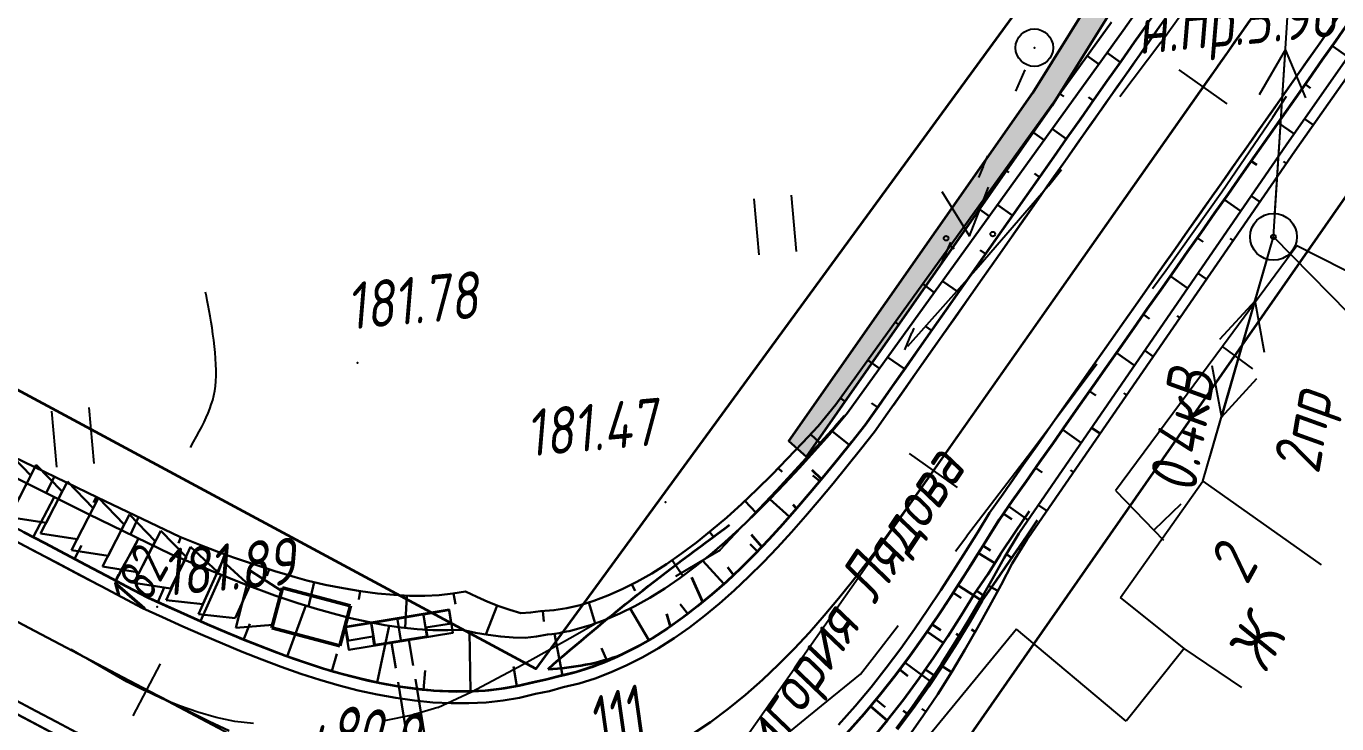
# Model space of a CAD drawing. Header units: millimetres. Extents: x 1808 to 2910, y -1045 to 155.
# Drawn here: x 2783.4 to 2839.3, y -912 to -882.2 of the extents above; entities that cross this region are included whole.
import ezdxf

# ---------------------------------------------------------------- set-up
doc = ezdxf.new("R2010")
doc.units = ezdxf.units.MM
for name, pattern in [('ACAD_ISO02W100', [15, 12, -3]), ('CONTI', [0]), ('STROT', [1.7, 0.5, -1.2])]:
    doc.linetypes.add(name, pattern=pattern)
for name, color, linetype, lineweight in [('10', 1, 'Continuous', 35), ('КОПИЯ_ОСЬ_13_ОТКОСЫ', 7, 'Continuous', 30), ('КОПИЯ_ОСЬ_ГРАНИЦЫ_ПОЛОС', 7, 'Continuous', 30), ('КОПИЯ_ОСЬ_ОТКОСЫ', 7, 'Continuous', 30), ('ОСЬ_ВЕРХ_ПОКРЫТИЯ_ГРАНИЦЫ_ПОЛОС', 7, 'Continuous', 30), ('ОСЬ_ВЕРХ_ПОКРЫТИЯ_ОСЬ', 1, 'Continuous', 30), ('Ось_примыкания', 1, 'Continuous', 35), ('Тротуар', 40, 'Continuous', 35), ('Трубы мет.', 7, 'ACAD_ISO02W100', 30)]:
    doc.layers.add(name, color=color, linetype=linetype, lineweight=lineweight)
for name, color, linetype in [('GOR_BDEFAULT', 212, 'CONTI'), ('NAD_MDEFAULT', 7, 'CONTI'), ('PI_OTDEFAULT', 172, 'CONTI'), ('PI_TTDEFAULT', 5, 'CONTI'), ('SIT_LDEFAULT', 7, 'CONTI'), ('USLZNDEFAULT', 7, 'CONTI'), ('ZAPSKDEFAULT', 7, 'CONTI'), ('канава', 7, 'Continuous'), ('канавы', 14, 'Continuous'), ('КОПИЯ_ОСЬ_ТАНГЕНСЫ', 1, 'Continuous'), ('ОСЬ_ВЕРХ_ПОКРЫТИЯ_ОТКОСЫ', 7, 'Continuous'), ('ОСЬ_ВЕРХ_ПОКРЫТИЯ_ПИКЕТЫ', 1, 'Continuous')]:
    doc.layers.add(name, color=color, linetype=linetype)
doc.styles.add('eskd', font='isocpeur.ttf', dxfattribs={"width": 1.2, "height": 2})
doc.styles.add('SHRFT', font='isocpeui.ttf')
doc.styles.get("Standard").update_dxf_attribs({"font": 'isocpeui.ttf'})

# ---------------------------------------------------------------- blocks, each defined once
blk = doc.blocks.new('BL_2011')
at = {"color": 0}
for p, q in [((0, 0), (0, 2.4)), ((1.6, 0), (1.6, 2.4))]:
    blk.add_line(p, q, dxfattribs=at)
blk = doc.blocks.new('BL_2014')
at = {"color": 0}
for p, q in [((-1, 2), (0, 0)), ((0, 0), (1, 2))]:
    blk.add_line(p, q, dxfattribs=at)
for centre in [(-1, 0), (1, 0)]:
    blk.add_circle(centre, 0.1, dxfattribs=at)
blk = doc.blocks.new('BL_26')
at = {"color": 0}
for radius in [1, 0.1]:
    blk.add_circle((0, 0), radius, dxfattribs=at)
blk = doc.blocks.new('A$C76A07AE2')
at = {"layer": 'Трубы мет.', "linetype": 'Continuous', "lineweight": 0}
for p, q in [((-4, 45), (-1.3, 45)), ((-18.9, 44.2), (-8, 44.2)), ((-18.9, 44.2), (-18.9, 23)), ((-18.9, 23), (0, 23)), ((-18.9, 22.1), (-0.9, 22.1)), ((-18.9, 22.1), (-18.9, 21.8)), ((-18.9, 21.8), (-18.9, 0.5)), ((-0.9, 22.1), (-0.9, 0.5)), ((-18.9, -0.5), (-18.9, -20.5)), ((-0.9, -0.5), (-0.9, -20.5)), ((-18.9, -20.5), (-18.9, -22)), ((-18.9, -22), (-0.9, -22)), ((-0.9, -20.5), (-0.9, -22)), ((-18.9, -23), (0, -23)), ((-18.9, -23), (-18.9, -44.1)), ((-18.9, -44.1), (-8, -44.1))]:
    blk.add_line(p, q, dxfattribs=at)
at = {"layer": 'Трубы мет.', "linetype": 'Continuous'}
blk.add_lwpolyline([(-20, -45), (0, -45), (0, 45), (-20, 45)], close=True, dxfattribs=at)
for points in [[(-8, 45), (-8, 23), (0, 23)], [(-8, -45), (-8, -23), (0, -23)]]:
    blk.add_lwpolyline(points, dxfattribs=at)
at = {"layer": 'Трубы мет.', "linetype": 'Continuous', "lineweight": 0}
for points in [[(-18.9, 0.5), (-0.9, 0.5)], [(-18.9, -0.5), (-0.9, -0.5)]]:
    blk.add_lwpolyline(points, dxfattribs=at)
blk = doc.blocks.new('6')
at = {"layer": 'канава', "color": 5, "linetype": 'Continuous', "lineweight": 30}
for p, q in [((-1.5, -1.25), (-1.5, 1.25)), ((0, 0.75), (-1.5, 1.25)), ((0, 0.75), (0, -0.75)), ((0, -0.75), (-1.5, -1.25))]:
    blk.add_line(p, q, dxfattribs=at)

msp = doc.modelspace()

# ---------------------------------------------------------------- hatches: boundary and pattern name
at = {"layer": 'Тротуар', "lineweight": 30, "ltscale": 7}
msp.add_hatch(color=256, dxfattribs=at).paths.add_polyline_path([(2863.172, -831.477), (2862.092, -831.292), (2858.93, -835.997), (2836.75, -868.316), (2826.304, -885.051), (2815.897, -899.906), (2816.652, -900.571), (2827.143, -885.595), (2837.587, -868.864), (2855.191, -843.213), (2855.757, -842.388), (2859.757, -836.559)])

# ---------------------------------------------------------------- linework, layer by layer
at = {"layer": '10'}
for points in [[(2299.114, -815.871), (2381.606, -830.694), (2442.031, -843.61), (2469.156, -847.431), (2465.222, -856.384), (2470.699, -857.691), (2519.43, -865.268), (2565.26, -865.7), (2570.108, -856.093), (2626.948, -857.048), (2650.096, -861.16), (2654.285, -862.347), (2713.343, -882.861), (2750.843, -898.867), (2750.843, -898.867), (2750.843, -898.867), (2750.843, -898.867), (2793.321, -919.798), (2792.927, -922.622), (2811.069, -930.469), (2878.299, -834.078)], [(2861.203, -831.139), (2859.06, -834.534), (2857.258, -833.21), (2832.665, -868.249), (2834.548, -869.334), (2805.11, -909.617), (2758.222, -884.398), (2757.253, -883.897), (2721.952, -867.549), (2710.983, -862.477), (2681.526, -849.619), (2678.542, -849.268), (2635.823, -844.145), (2627.82, -843.419), (2584.597, -841.284)]]:
    msp.add_lwpolyline(points, dxfattribs=at)
at = {"layer": 'GOR_BDEFAULT', "color": 212, "elevation": 182, "flags": 128}
for points in [[(2790.377, -900.179), (2790.51, -899.938), (2790.629, -899.715), (2790.747, -899.502), (2790.853, -899.297), (2790.958, -899.102), (2791.043, -898.904), (2791.126, -898.715), (2791.198, -898.535), (2791.261, -898.343), (2791.323, -898.16), (2791.366, -897.965), (2791.41, -897.77), (2791.436, -897.561), (2791.452, -897.351), (2791.469, -897.13), (2791.471, -896.887), (2791.462, -896.642), (2791.445, -896.386), (2791.429, -896.129), (2791.402, -895.871), (2791.367, -895.601), (2791.331, -895.341), (2791.294, -895.081), (2791.256, -894.831), (2791.208, -894.579), (2791.166, -894.349), (2791.135, -894.12), (2791.09, -893.909), (2791.051, -893.72), (2791.019, -893.552)], [(2787.202, -905.782), (2787.218, -905.745), (2787.245, -905.709), (2787.275, -905.653), (2787.304, -905.597), (2787.346, -905.533), (2787.389, -905.459), (2787.434, -905.376), (2787.49, -905.284), (2787.55, -905.173), (2787.621, -905.053), (2787.696, -904.914), (2787.782, -904.766), (2787.882, -904.6), (2787.985, -904.415), (2788.101, -904.212)]]:
    msp.add_lwpolyline(points, dxfattribs=at)
at = {"layer": 'PI_TTDEFAULT', "color": 5}
for p in [(2826.376, -883.133, 181.232), (2797.501, -896.574, 181.777), (2810.634, -902.516, 181.468), (2788.955, -906.977, 181.892)]:
    msp.add_point(p, dxfattribs=at)
at = {"layer": 'SIT_LDEFAULT', "color": 7}
for p, q in [((2836.577, -891.198), (2837.997, -869.13)), ((2834.247, -879.494), (2831.783, -882.906)), ((2831.773, -882.904), (2830.025, -885.221)), ((2837.088, -883.209), (2835.964, -885.147)), ((2836.636, -890.204), (2837.088, -883.209)), ((2837.96, -885.277), (2837.088, -883.209)), ((2825.581, -884.985), (2825.982, -884.07)), ((2836.552, -886.09), (2837.13, -885.205)), ((2834.381, -889.278), (2836.552, -886.09)), ((2824.196, -888.197), (2824.386, -887.742)), ((2824.005, -888.661), (2824.206, -888.199)), ((2827.54, -888.345), (2826.974, -889.04)), ((2826.964, -889.038), (2823.985, -892.493)), ((2831.988, -892.631), (2834.381, -889.278)), ((2833.569, -901.609), (2836.577, -891.198)), ((2845.438, -900.221), (2836.577, -891.198)), ((2822.419, -892.336), (2822.811, -891.419)), ((2837.576, -891.583), (2834.404, -895.867)), ((2841.74, -893.689), (2837.576, -891.583)), ((2836.301, -892.155), (2834.353, -898.882)), ((2823.985, -892.493), (2820.958, -895.879)), ((2831.418, -893.406), (2831.988, -892.631)), ((2833.845, -900.652), (2835.794, -893.925)), ((2835.794, -893.925), (2834.273, -895.571)), ((2836.197, -896.125), (2835.794, -893.925)), ((2821.16, -895.295), (2821.245, -895.096)), ((2820.844, -896.012), (2821.15, -895.293)), ((2834.404, -895.867), (2829.835, -902.022)), ((2835.692, -896.819), (2834.404, -895.867)), ((2826.262, -900.322), (2829.039, -896.619)), ((2833.95, -896.682), (2834.353, -898.882)), ((2834.353, -898.882), (2835.874, -897.236)), ((2818.268, -898.836), (2817.866, -899.285)), ((2817.866, -899.285), (2815.358, -902.009)), ((2823.484, -903.964), (2826.262, -900.322)), ((2830.047, -906.574), (2833.569, -901.609)), ((2833.569, -901.609), (2838.616, -905.186)), ((2815.358, -902.009), (2813.619, -903.861)), ((2829.845, -902.024), (2831.474, -903.704)), ((2832.629, -902.594), (2831.474, -903.704)), ((2813.609, -903.859), (2812.963, -904.55)), ((2823.011, -904.593), (2823.494, -903.966)), ((2831.474, -903.704), (2831.888, -904.131)), ((2812.973, -904.552), (2812.43, -904.874)), ((2812.43, -904.874), (2811.073, -905.686)), ((2832.767, -908.756), (2830.047, -906.574)), ((2807.62, -907.71), (2806.685, -908.25)), ((2825.614, -907.922), (2819.045, -915.915)), ((2819.562, -909.073), (2820.568, -907.765)), ((2830.298, -911.843), (2825.614, -907.922)), ((2806.685, -908.25), (2804.372, -909.546)), ((2785.994, -909.207), (2785.284, -908.791)), ((2818.963, -909.843), (2819.562, -909.073)), ((2832.767, -908.756), (2830.298, -911.843)), ((2835.221, -910.416), (2832.767, -908.756)), ((2787.666, -910.164), (2785.994, -909.207)), ((2804.372, -909.546), (2802.363, -910.611)), ((2788.392, -910.543), (2787.664, -910.174)), ((2817.299, -911.201), (2818.504, -910.211)), ((2818.504, -910.211), (2818.963, -909.843)), ((2789.135, -910.884), (2788.394, -910.533)), ((2802.363, -910.611), (2800.929, -911.278)), ((2789.903, -911.198), (2789.135, -910.884)), ((2790.689, -911.465), (2789.903, -911.198)), ((2800.931, -911.268), (2799.829, -911.596)), ((2815.59, -912.581), (2817.299, -911.201)), ((2791.472, -911.691), (2790.689, -911.465)), ((2792.265, -911.858), (2791.472, -911.691)), ((2793.06, -911.954), (2792.265, -911.858)), ((2798.631, -911.837), (2798.58, -911.838)), ((2799.829, -911.596), (2798.633, -911.827))]:
    msp.add_line(p, q, dxfattribs=at)
msp.add_circle((2826.376, -883.133), 0.8, dxfattribs=at)
at = {"layer": 'канавы', "color": 5, "lineweight": 50}
for p, q in [((2797.201, -906.933), (2794.3, -906.17)), ((2796.753, -908.635), (2797.201, -906.933)), ((2793.852, -907.872), (2796.753, -908.635))]:
    msp.add_line(p, q, dxfattribs=at)
msp.add_lwpolyline([(2793.852, -907.872), (2794.3, -906.17)], dxfattribs=at)
at = {"layer": 'КОПИЯ_ОСЬ_13_ОТКОСЫ'}
for points in [[(2818.698, -912.011), (2819.425, -911.168), (2820.117, -910.315), (2820.776, -909.455), (2821.407, -908.59), (2822.012, -907.724), (2822.594, -906.858), (2823.157, -905.996), (2823.703, -905.137), (2824.237, -904.285), (2824.874, -903.256), (2838.085, -884.476), (2845.712, -873.559)], [(2773.472, -896.777), (2784.236, -902.131), (2786.03, -903.019), (2789.536, -904.731), (2790.456, -905.111), (2792.685, -906.005), (2793.979, -906.484), (2794.404, -906.632), (2794.908, -906.802), (2795.688, -907.045), (2796.455, -907.264), (2797.207, -907.455), (2797.944, -907.618), (2798.665, -907.752), (2799.368, -907.855), (2800.052, -907.927), (2800.715, -907.967), (2801.356, -907.974), (2801.971, -907.95), (2802.528, -908.075), (2803.075, -908.171), (2803.613, -908.239), (2804.141, -908.279), (2804.657, -908.291), (2805.13, -908.236), (2805.603, -908.153), (2805.796, -908.134), (2805.898, -908.122), (2806, -908.107), (2806.101, -908.089), (2806.202, -908.069), (2806.423, -908.03), (2806.535, -908.006), (2806.646, -907.98), (2806.793, -907.941), (2807.439, -907.754), (2808.061, -907.53), (2808.691, -907.261), (2809.328, -906.947), (2809.969, -906.59), (2810.612, -906.19), (2811.255, -905.751), (2811.898, -905.273), (2812.539, -904.76), (2813.178, -904.212), (2813.816, -903.632), (2814.452, -903.023), (2815.088, -902.387), (2815.723, -901.727), (2816.359, -901.044), (2816.998, -900.341), (2817.641, -899.621), (2818.4, -898.701), (2830.166, -882.404), (2835.926, -874.245)], [(2773.472, -896.777), (2784.236, -902.131), (2786.03, -903.018), (2789.536, -904.731), (2790.455, -905.111), (2792.685, -906.004), (2793.979, -906.484), (2794.404, -906.632), (2794.908, -906.802), (2795.688, -907.045), (2796.455, -907.263), (2797.207, -907.455), (2797.945, -907.618), (2798.665, -907.752), (2799.368, -907.855), (2800.052, -907.927), (2800.715, -907.967), (2801.356, -907.975), (2801.971, -907.951), (2802.528, -908.075), (2803.075, -908.171), (2803.613, -908.239), (2804.141, -908.28), (2804.657, -908.291), (2805.13, -908.236), (2805.603, -908.153), (2805.796, -908.134), (2805.898, -908.122), (2806, -908.107), (2806.101, -908.089), (2806.202, -908.069), (2806.423, -908.029), (2806.535, -908.006), (2806.646, -907.98), (2806.793, -907.941), (2807.439, -907.754), (2808.061, -907.53), (2808.692, -907.261), (2809.328, -906.947), (2809.969, -906.59), (2810.612, -906.19), (2811.255, -905.751), (2811.898, -905.273), (2812.539, -904.76), (2813.179, -904.212), (2813.816, -903.633), (2814.452, -903.024), (2815.088, -902.388), (2815.723, -901.727), (2816.359, -901.044), (2816.998, -900.341), (2817.641, -899.621), (2818.4, -898.701), (2830.167, -882.403), (2835.926, -874.245)], [(2820.485, -912.155), (2821.166, -911.238), (2821.81, -910.319), (2822.419, -909.4), (2822.999, -908.485), (2823.552, -907.574), (2824.082, -906.669), (2824.593, -905.773), (2825.089, -904.887), (2825.714, -903.846), (2825.774, -903.767), (2837.115, -887.291), (2842.856, -879.085)], [(2820.485, -912.155), (2821.166, -911.238), (2821.81, -910.319), (2822.419, -909.4), (2822.999, -908.485), (2823.552, -907.574), (2824.082, -906.669), (2824.593, -905.773), (2825.089, -904.887), (2825.714, -903.847), (2825.774, -903.766), (2837.115, -887.291), (2842.856, -879.085)], [(2820.948, -912.585), (2821.621, -911.638), (2822.253, -910.69), (2822.85, -909.745), (2823.414, -908.805), (2823.951, -907.871), (2824.463, -906.947), (2824.954, -906.032), (2825.429, -905.127), (2826.065, -904.093), (2826.125, -904.013), (2837.484, -887.55), (2843.246, -879.358)], [(2777.587, -900.791), (2788.555, -906.586), (2789.462, -906.997), (2791.25, -907.79), (2792.57, -908.348), (2793.961, -908.896), (2794.771, -909.191), (2795.575, -909.463), (2796.374, -909.71), (2797.166, -909.93), (2797.952, -910.122), (2798.73, -910.282), (2799.5, -910.411), (2800.259, -910.506), (2801.007, -910.567), (2801.742, -910.592), (2802.431, -910.581), (2803.103, -910.536), (2803.758, -910.457), (2804.392, -910.344), (2805.003, -910.197), (2805.574, -910.077), (2806.137, -909.924), (2806.331, -909.885), (2806.5, -909.847), (2806.667, -909.804), (2806.832, -909.755), (2807.011, -909.705), (2807.192, -909.651), (2807.371, -909.591), (2807.548, -909.526), (2807.647, -909.493), (2807.842, -909.422), (2808.035, -909.345), (2808.226, -909.262), (2808.438, -909.175), (2808.647, -909.08), (2808.852, -908.979), (2809.578, -908.599), (2810.249, -908.203), (2810.914, -907.766), (2811.573, -907.291), (2812.224, -906.78), (2812.868, -906.234), (2813.503, -905.658), (2814.132, -905.051), (2814.753, -904.416), (2815.369, -903.757), (2815.979, -903.075), (2816.586, -902.372), (2817.192, -901.65), (2817.797, -900.913), (2818.404, -900.16), (2819.149, -899.228), (2832.355, -880.454)], [(2780.991, -899.702), (2786.401, -902.316), (2789.927, -903.992), (2790.851, -904.361), (2791.582, -904.636), (2792.215, -904.863), (2793.978, -905.454), (2794.408, -905.586), (2794.834, -905.709), (2795.339, -905.849), (2796.123, -906.029), (2796.887, -906.182), (2797.632, -906.307), (2798.354, -906.403), (2799.052, -906.467), (2799.725, -906.5), (2800.369, -906.502), (2800.984, -906.472), (2801.566, -906.411), (2802.112, -906.32), (2802.587, -906.553), (2803.059, -906.762), (2803.529, -906.947), (2803.998, -907.107), (2804.466, -907.242), (2804.885, -907.215), (2805.304, -907.163), (2805.877, -907.118), (2806.424, -907.031), (2806.994, -906.898), (2807.581, -906.72), (2808.184, -906.495), (2808.798, -906.224), (2809.422, -905.908), (2810.052, -905.549), (2810.687, -905.148), (2811.325, -904.706), (2811.965, -904.226), (2812.607, -903.709), (2813.25, -903.159), (2813.893, -902.576), (2814.538, -901.964), (2815.185, -901.326), (2815.835, -900.662), (2816.489, -899.977), (2817.149, -899.273), (2817.904, -898.352), (2829.664, -882.05)], [(2830.041, -883.744), (2829.482, -883.351)], [(2839.08, -883.057), (2839.752, -883.528)], [(2828.634, -883.476), (2829.133, -883.835)], [(2837.931, -884.694), (2838.156, -884.852)], [(2827.464, -885.098), (2827.63, -885.218)], [(2828.89, -885.38), (2828.691, -885.239)], [(2838.277, -886.426), (2837.905, -886.164)], [(2826.294, -886.72), (2826.791, -887.078)], [(2827.739, -887.016), (2827.141, -886.595)], [(2836.78, -886.33), (2837.456, -886.805)], [(2825.124, -888.342), (2825.289, -888.461)], [(2835.63, -887.965), (2835.865, -888.131)], [(2837.129, -888.064), (2837.006, -887.979)], [(2826.589, -888.651), (2826.376, -888.502)], [(2835.994, -889.71), (2835.625, -889.455)], [(2823.954, -889.964), (2824.45, -890.322)], [(2825.438, -890.287), (2824.799, -889.837)], [(2834.479, -889.601), (2835.183, -890.097)], [(2833.328, -891.237), (2833.574, -891.41)], [(2822.784, -891.586), (2822.949, -891.705)], [(2824.287, -891.923), (2824.061, -891.764)], [(2834.858, -891.356), (2834.736, -891.272)], [(2832.178, -892.873), (2832.915, -893.392)], [(2833.722, -893.002), (2833.357, -892.75)], [(2821.614, -893.208), (2822.108, -893.565)], [(2823.137, -893.559), (2822.457, -893.081)], [(2831.027, -894.509), (2831.284, -894.69)], [(2832.586, -894.649), (2832.466, -894.565)], [(2820.444, -894.83), (2820.608, -894.949)], [(2821.986, -895.195), (2821.746, -895.026)], [(2829.876, -896.144), (2830.647, -896.687)], [(2831.45, -896.295), (2831.089, -896.045)], [(2819.274, -896.453), (2819.767, -896.808)], [(2820.835, -896.83), (2820.116, -896.324)], [(2828.726, -897.78), (2828.994, -897.969)], [(2830.315, -897.941), (2830.195, -897.859)], [(2818.104, -898.075), (2818.269, -898.194)], [(2819.685, -898.466), (2819.431, -898.288)], [(2816.83, -899.614), (2817.275, -900.031)], [(2818.482, -900.063), (2817.755, -899.483)], [(2827.575, -899.416), (2828.379, -899.982)], [(2829.179, -899.587), (2828.821, -899.34)], [(2815.447, -901.059), (2815.615, -901.224)], [(2826.424, -901.052), (2826.703, -901.248)], [(2828.043, -901.233), (2827.925, -901.152)], [(2784.555, -901.424), (2784.217, -902.122)], [(2817.22, -901.615), (2816.931, -901.378)], [(2783.657, -903.998), (2784.559, -902.291)], [(2786.355, -902.293), (2786.243, -902.526)], [(2815.923, -903.138), (2815.087, -902.389)], [(2814.018, -902.458), (2814.505, -902.971)], [(2825.273, -902.688), (2826.111, -903.277)], [(2826.907, -902.88), (2826.553, -902.635)], [(2788.162, -903.152), (2787.812, -903.889)], [(2787.194, -905.866), (2788.151, -904.054)], [(2789.969, -904.008), (2789.868, -904.261)], [(2812.519, -903.781), (2812.689, -903.992)], [(2785.426, -904.932), (2785.726, -904.363)], [(2814.567, -904.607), (2814.248, -904.295)], [(2824.186, -904.366), (2824.509, -904.568)], [(2825.791, -904.538), (2825.664, -904.46)], [(2791.835, -904.727), (2791.542, -905.546)], [(2810.923, -904.985), (2811.386, -905.654)], [(2813.13, -905.997), (2812.231, -905.007)], [(2790.801, -907.59), (2791.683, -905.603)], [(2793.729, -905.37), (2793.637, -905.645)], [(2788.975, -906.776), (2789.256, -906.153)], [(2795.651, -905.921), (2795.412, -906.959)], [(2797.613, -906.304), (2797.554, -906.655)], [(2809.21, -906.015), (2809.351, -906.294)], [(2823.118, -906.056), (2824.075, -906.681)], [(2824.818, -906.285), (2824.423, -906.072)], [(2799.603, -906.494), (2799.535, -907.872)], [(2801.599, -906.405), (2801.674, -906.859)], [(2807.367, -906.785), (2807.64, -907.681)], [(2811.593, -907.276), (2811.27, -906.865)], [(2794.506, -909.094), (2795.297, -906.923)], [(2803.463, -906.921), (2802.978, -908.154)], [(2805.408, -907.157), (2805.444, -907.597)], [(2809.933, -908.389), (2809.137, -907.041)], [(2792.64, -908.375), (2792.906, -907.701)], [(2798.346, -910.203), (2798.848, -907.778)], [(2822.013, -907.723), (2822.382, -907.971)], [(2823.855, -908.037), (2823.696, -907.946)], [(2802.318, -910.583), (2802.279, -908.019)], [(2806.25, -909.901), (2805.906, -908.121)], [(2796.406, -909.719), (2796.612, -908.977)], [(2808.152, -909.295), (2807.908, -908.742)], [(2804.303, -910.36), (2804.153, -909.519)], [(2820.852, -909.352), (2821.93, -910.138)], [(2822.84, -909.761), (2822.375, -909.467)], [(2800.321, -910.512), (2800.388, -909.689)], [(2781.836, -910.951), (2785.284, -912.774)], [(2819.62, -910.927), (2820.016, -911.248)], [(2821.753, -911.439), (2821.575, -911.32)]]:
    msp.add_lwpolyline(points, dxfattribs=at)
at = {"layer": 'КОПИЯ_ОСЬ_ГРАНИЦЫ_ПОЛОС'}
for points in [[(2832.194, -881.554), (2831.621, -882.37), (2831.047, -883.186), (2830.472, -884.002), (2829.898, -884.818), (2829.324, -885.635), (2828.749, -886.451), (2828.175, -887.268), (2827.6, -888.084), (2827.026, -888.901), (2826.451, -889.717), (2825.877, -890.534), (2825.302, -891.35), (2824.728, -892.167), (2824.153, -892.983), (2823.579, -893.8), (2823.005, -894.616), (2822.43, -895.433), (2821.856, -896.249), (2821.281, -897.066), (2820.707, -897.882), (2820.132, -898.699), (2819.558, -899.515), (2818.965, -900.258), (2818.376, -900.99), (2817.788, -901.712), (2817.199, -902.42), (2816.609, -903.112), (2816.014, -903.787), (2815.415, -904.442), (2814.809, -905.076), (2814.196, -905.686), (2813.575, -906.271), (2812.945, -906.827), (2812.307, -907.354), (2811.66, -907.848), (2811.004, -908.308), (2810.341, -908.732), (2809.671, -909.117), (2808.996, -909.461), (2808.317, -909.764), (2807.637, -910.023), (2806.957, -910.236), (2806.281, -910.403), (2805.691, -910.563), (2805.092, -910.689), (2804.414, -910.848), (2803.712, -910.967), (2802.988, -911.047), (2802.247, -911.086), (2801.489, -911.086), (2800.717, -911.048), (2799.934, -910.972), (2799.141, -910.86), (2798.34, -910.714), (2797.533, -910.536), (2796.719, -910.326), (2795.9, -910.088), (2795.077, -909.823), (2794.25, -909.534), (2793.418, -909.223), (2792.582, -908.892), (2791.741, -908.543), (2790.896, -908.18), (2790.044, -907.805), (2789.187, -907.419), (2788.322, -907.027), (2787.443, -906.563), (2786.563, -906.098), (2785.684, -905.633), (2784.805, -905.168), (2783.926, -904.704), (2783.047, -904.239)], [(2820.365, -898.369), (2820.802, -897.747), (2821.377, -896.93), (2821.952, -896.113), (2822.527, -895.295), (2823.102, -894.478), (2823.677, -893.66), (2824.252, -892.843), (2824.828, -892.025), (2825.403, -891.208), (2825.978, -890.39), (2826.553, -889.573), (2827.128, -888.755), (2827.703, -887.938), (2828.278, -887.121), (2828.853, -886.303), (2829.429, -885.486), (2830.004, -884.668), (2830.579, -883.851), (2831.154, -883.034), (2831.728, -882.217)], [(2825.179, -901.954), (2825.34, -901.725), (2825.915, -900.907), (2826.49, -900.09), (2827.065, -899.273), (2827.64, -898.455), (2828.215, -897.638), (2828.79, -896.821), (2829.365, -896.003), (2829.94, -895.186), (2830.515, -894.368), (2831.09, -893.551), (2831.665, -892.734), (2832.24, -891.916), (2832.816, -891.099), (2833.391, -890.282), (2833.966, -889.464), (2834.541, -888.647), (2835.116, -887.829), (2835.691, -887.012), (2836.266, -886.194), (2836.842, -885.376), (2837.417, -884.557), (2837.991, -883.738), (2838.566, -882.919), (2839.14, -882.1)], [(2779.089, -902.146), (2779.364, -902.292), (2780.246, -902.758), (2781.127, -903.224), (2782.009, -903.69), (2782.89, -904.156), (2783.772, -904.622), (2784.653, -905.088), (2785.535, -905.554), (2786.417, -906.02), (2786.563, -906.098)]]:
    msp.add_lwpolyline(points, dxfattribs=at)
at = {"layer": 'КОПИЯ_ОСЬ_ТАНГЕНСЫ'}
for p, q in [((2808.171, -920.914), (2842.789, -871.709)), ((2721.161, -874.915), (2808.171, -920.914))]:
    msp.add_line(p, q, dxfattribs=at)
at = {"layer": 'ОСЬ_ВЕРХ_ПОКРЫТИЯ_ГРАНИЦЫ_ПОЛОС'}
for points in [[(2839.399, -881.73), (2838.826, -882.549), (2838.252, -883.367), (2837.678, -884.185), (2837.104, -885.003), (2836.529, -885.82), (2835.954, -886.638), (2835.38, -887.454), (2834.805, -888.271), (2834.231, -889.087), (2833.656, -889.904), (2833.082, -890.72), (2832.507, -891.537), (2831.933, -892.353), (2831.358, -893.17), (2830.784, -893.986), (2830.21, -894.803), (2829.635, -895.619), (2829.061, -896.436), (2828.486, -897.252), (2827.912, -898.069), (2827.337, -898.885), (2826.763, -899.702), (2826.188, -900.518), (2825.614, -901.335), (2825.04, -902.151), (2824.465, -902.968), (2823.961, -903.783), (2823.449, -904.604), (2822.926, -905.43), (2822.391, -906.26), (2821.838, -907.091), (2821.267, -907.923), (2820.674, -908.753), (2820.056, -909.579), (2819.411, -910.398), (2818.736, -911.209), (2818.027, -912.008)], [(2783.281, -903.797), (2784.16, -904.262), (2785.039, -904.726), (2785.918, -905.191), (2786.797, -905.656), (2787.676, -906.121), (2788.542, -906.578), (2789.392, -906.964), (2790.248, -907.348), (2791.095, -907.722), (2791.936, -908.083), (2792.77, -908.428), (2793.598, -908.756), (2794.42, -909.064), (2795.236, -909.349), (2796.047, -909.61), (2796.851, -909.844), (2797.649, -910.049), (2798.439, -910.224), (2799.221, -910.367), (2799.993, -910.475), (2800.754, -910.549), (2801.501, -910.586), (2802.233, -910.586), (2802.948, -910.548), (2803.643, -910.472), (2804.315, -910.358), (2804.983, -910.201), (2805.574, -910.077), (2806.156, -909.919), (2806.822, -909.754), (2807.473, -909.55), (2808.127, -909.302), (2808.781, -909.01), (2809.433, -908.677), (2810.082, -908.304), (2810.726, -907.892), (2811.364, -907.445), (2811.996, -906.962), (2812.621, -906.447), (2813.238, -905.901), (2813.848, -905.327), (2814.452, -904.726), (2815.05, -904.101), (2815.642, -903.453), (2816.231, -902.785), (2816.817, -902.098), (2817.402, -901.394), (2817.987, -900.676), (2818.575, -899.945), (2819.158, -899.215), (2819.723, -898.411), (2820.298, -897.595), (2820.872, -896.778), (2821.447, -895.962), (2822.021, -895.145), (2822.596, -894.329), (2823.17, -893.512), (2823.745, -892.696), (2824.319, -891.879), (2824.893, -891.063), (2825.468, -890.246), (2826.042, -889.43), (2826.617, -888.613), (2827.191, -887.797), (2827.766, -886.98), (2828.34, -886.164), (2828.915, -885.347), (2829.489, -884.531), (2830.063, -883.714), (2830.638, -882.898), (2831.212, -882.082)], [(2818.396, -912.346), (2819.115, -911.535), (2819.8, -910.713), (2820.453, -909.883), (2821.078, -909.048), (2821.677, -908.21), (2822.253, -907.371), (2822.809, -906.534), (2823.348, -905.7), (2823.872, -904.87), (2824.386, -904.047), (2824.883, -903.243), (2825.448, -902.439), (2826.023, -901.623), (2826.597, -900.806), (2827.172, -899.99), (2827.746, -899.173), (2828.321, -898.357), (2828.895, -897.54), (2829.47, -896.724), (2830.044, -895.907), (2830.619, -895.091), (2831.193, -894.274), (2831.767, -893.458), (2832.342, -892.641), (2832.916, -891.825), (2833.491, -891.008), (2834.065, -890.192), (2834.64, -889.375), (2835.214, -888.559), (2835.789, -887.742), (2836.363, -886.926), (2836.938, -886.108), (2837.513, -885.29), (2838.087, -884.472), (2838.661, -883.654), (2839.235, -882.836), (2839.809, -882.017)], [(2787.587, -913.578), (2787.166, -913.328), (2786.337, -912.829), (2785.517, -912.332), (2784.655, -911.876), (2783.793, -911.42), (2782.932, -910.965)], [(2782.698, -911.407), (2783.56, -911.862), (2784.422, -912.318), (2785.271, -912.767), (2786.078, -913.257), (2786.91, -913.758), (2787.754, -914.258), (2788.613, -914.757), (2788.677, -914.793)]]:
    msp.add_lwpolyline(points, dxfattribs=at)
at = {"layer": 'ОСЬ_ВЕРХ_ПОКРЫТИЯ_ОСЬ'}
msp.add_lwpolyline([(2811.767, -912.423), (2812.556, -911.889), (2813.32, -911.321), (2814.059, -910.721), (2814.775, -910.092), (2815.466, -909.437), (2816.136, -908.76), (2816.785, -908.063), (2817.415, -907.349), (2818.027, -906.619), (2818.624, -905.877), (2819.207, -905.124), (2819.779, -904.362), (2820.341, -903.594), (2820.896, -902.82), (2821.447, -902.043), (2821.996, -901.264), (2821.996, -901.264), (2833.442, -884.994), (2833.442, -884.994, 0.002707), (2851.992, -858.323)], format="xyb", dxfattribs=at)
msp.add_lwpolyline([(2775.61, -903.706), (2783.481, -907.862), (2783.481, -907.862), (2786.93, -909.685), (2786.93, -909.685), (2787.772, -910.13), (2788.616, -910.572), (2789.462, -911.009), (2790.312, -911.438), (2791.167, -911.857), (2792.029, -912.264)], dxfattribs=at)
at = {"layer": 'ОСЬ_ВЕРХ_ПОКРЫТИЯ_ОТКОСЫ'}
msp.add_lwpolyline([(2818.698, -912.011), (2819.425, -911.168), (2820.117, -910.315), (2820.776, -909.455), (2821.407, -908.59), (2822.012, -907.724), (2822.594, -906.858), (2823.157, -905.996), (2823.703, -905.137), (2824.237, -904.285), (2824.874, -903.256), (2825.546, -902.3)], dxfattribs=at)
at = {"layer": 'ОСЬ_ВЕРХ_ПОКРЫТИЯ_ПИКЕТЫ'}
for p, q in [((2834.6, -885.522), (2832.555, -884.083)), ((2823.091, -901.879), (2821.047, -900.441)), ((2787.934, -911.626), (2789.091, -909.41))]:
    msp.add_line(p, q, dxfattribs=at)
at = {"layer": 'Ось_примыкания', "color": 0, "ltscale": 7}
for p, q in [((2817.289, -901.53), (2816.903, -901.146)), ((2816.231, -902.785), (2816.081, -902.619)), ((2814.751, -904.414), (2814.309, -903.899)), ((2812.227, -906.772), (2811.762, -905.726)), ((2813.543, -905.614), (2813.298, -905.284)), ((2810.85, -907.806), (2810.692, -907.278))]:
    msp.add_line(p, q, dxfattribs=at)
at = {"layer": 'Ось_примыкания', "color": 0}
for p, q in [((2825.061, -902.989), (2825.413, -903.237)), ((2823.991, -904.678), (2824.692, -905.117)), ((2825.414, -904.901), (2825.211, -904.761)), ((2824.277, -906.546), (2823.914, -906.296)), ((2822.916, -906.365), (2823.252, -906.584)), ((2821.802, -908.025), (2822.497, -908.511)), ((2823.238, -908.254), (2823.034, -908.13)), ((2820.63, -909.646), (2820.984, -909.918)), ((2822.159, -909.938), (2821.723, -909.647)), ((2819.386, -911.212), (2820.096, -911.825)), ((2821.011, -911.575), (2820.784, -911.405))]:
    msp.add_line(p, q, dxfattribs=at)
at = {"layer": 'Ось_примыкания', "linetype": 'Continuous'}
for points in [[(2831.211, -882.082), (2830.638, -882.898), (2830.063, -883.714), (2829.489, -884.531), (2828.915, -885.347), (2828.34, -886.164), (2827.766, -886.98), (2827.191, -887.797), (2826.617, -888.613), (2826.042, -889.43), (2825.468, -890.246), (2824.893, -891.063), (2824.319, -891.879), (2823.745, -892.696), (2823.17, -893.512), (2822.596, -894.329), (2822.021, -895.145), (2821.447, -895.962), (2820.872, -896.778), (2820.298, -897.595), (2819.723, -898.411), (2819.158, -899.215), (2818.575, -899.945), (2817.987, -900.676), (2817.402, -901.394), (2816.817, -902.098), (2816.231, -902.785), (2815.642, -903.453), (2815.05, -904.101), (2814.452, -904.726), (2813.848, -905.327), (2813.238, -905.901), (2812.621, -906.447), (2811.996, -906.962), (2811.364, -907.445), (2810.726, -907.892), (2810.082, -908.304), (2809.433, -908.677), (2808.781, -909.01), (2808.127, -909.302), (2807.473, -909.55), (2806.822, -909.754), (2806.156, -909.919), (2805.574, -910.077), (2804.983, -910.201), (2804.315, -910.358), (2803.643, -910.472), (2802.948, -910.548), (2802.233, -910.586), (2801.501, -910.586), (2800.754, -910.549), (2799.993, -910.475), (2799.221, -910.367), (2798.439, -910.224), (2797.649, -910.049), (2796.851, -909.844), (2796.047, -909.61), (2795.236, -909.349), (2794.42, -909.064), (2793.598, -908.756), (2792.77, -908.428), (2791.936, -908.083), (2791.095, -907.722), (2790.248, -907.348), (2789.392, -906.964), (2788.542, -906.578), (2787.676, -906.121), (2786.797, -905.656), (2785.918, -905.191), (2785.039, -904.726), (2784.16, -904.262), (2783.281, -903.797)], [(2818.396, -912.346), (2819.115, -911.535), (2819.8, -910.713), (2820.453, -909.883), (2821.078, -909.048), (2821.677, -908.21), (2822.253, -907.371), (2822.809, -906.534), (2823.348, -905.7), (2823.872, -904.87), (2824.386, -904.047), (2824.883, -903.243), (2825.448, -902.439), (2826.023, -901.623), (2826.597, -900.806), (2827.172, -899.99), (2827.746, -899.173), (2828.321, -898.357), (2828.895, -897.54), (2829.47, -896.724), (2830.044, -895.907), (2830.619, -895.091), (2831.193, -894.274), (2831.767, -893.458), (2832.342, -892.641), (2832.916, -891.825), (2833.491, -891.008), (2834.065, -890.192), (2834.64, -889.375), (2835.214, -888.559), (2835.789, -887.742), (2836.363, -886.926), (2836.938, -886.108), (2837.513, -885.29), (2838.087, -884.472), (2838.661, -883.654), (2839.235, -882.836), (2839.809, -882.017)], [(2839.809, -882.017), (2839.235, -882.836), (2838.661, -883.654), (2838.087, -884.472), (2837.513, -885.29), (2836.938, -886.108), (2836.363, -886.925), (2835.789, -887.742), (2835.214, -888.559), (2834.64, -889.375), (2834.065, -890.192), (2833.491, -891.008), (2832.916, -891.825), (2832.342, -892.641), (2831.767, -893.458), (2831.193, -894.274), (2830.619, -895.091), (2830.044, -895.907), (2829.47, -896.724), (2828.895, -897.54), (2828.321, -898.357), (2827.746, -899.173), (2827.172, -899.99), (2826.597, -900.806), (2826.023, -901.623), (2825.448, -902.439), (2824.883, -903.243), (2824.386, -904.047), (2823.872, -904.87), (2823.348, -905.7), (2822.809, -906.534), (2822.253, -907.371), (2821.677, -908.21), (2821.078, -909.048), (2820.453, -909.883), (2819.8, -910.713), (2819.115, -911.535), (2818.396, -912.346)]]:
    msp.add_lwpolyline(points, dxfattribs=at)
at = {"layer": 'Ось_примыкания', "color": 0, "ltscale": 7}
for points in [[(2819.381, -912.688), (2820.111, -911.807), (2820.803, -910.918), (2821.459, -910.026), (2822.084, -909.131), (2822.679, -908.238), (2823.25, -907.348), (2823.799, -906.464), (2824.389, -905.595), (2824.936, -904.731), (2825.568, -903.769), (2826.175, -902.893)], [(2820.54, -912.206), (2821.225, -911.289), (2821.871, -910.37), (2822.484, -909.452), (2823.066, -908.537), (2823.622, -907.626), (2824.155, -906.723), (2824.742, -905.869), (2825.336, -905.015), (2826.06, -903.96), (2826.06, -903.96), (2826.509, -903.279)]]:
    msp.add_lwpolyline(points, dxfattribs=at)
for points in [[(2805.628, -909.626, -0.023285), (2813.374, -903.482, -576806154.95957)], [(2805.628, -909.626, 0.076565), (2808.781, -909.01, -0.967444)]]:
    msp.add_lwpolyline(points, format="xyb", dxfattribs=at)
at = {"layer": 'Тротуар', "linetype": 'Continuous'}
for points in [[(2815.897, -899.906), (2815.897, -899.906), (2826.304, -885.051), (2836.75, -868.316), (2858.93, -835.997), (2862.092, -831.292)], [(2816.652, -900.571), (2816.652, -900.571), (2827.138, -885.603), (2837.587, -868.864), (2859.757, -836.559), (2863.172, -831.477)]]:
    msp.add_lwpolyline(points, dxfattribs=at)
at = {"layer": 'Тротуар', "linetype": 'STROT', "lineweight": 30, "ltscale": 7}
msp.add_lwpolyline([(2816.652, -900.571), (2815.897, -899.906)], dxfattribs=at)
at = {"layer": 'Трубы мет.', "linetype": 'Continuous', "lineweight": 30, "ltscale": 0.06}
msp.add_lwpolyline([(2797.13, -908.81), (2801.57, -908.075), (2801.406, -907.088), (2796.967, -907.824)], close=True, dxfattribs=at)
at = {"layer": 'Трубы мет.', "lineweight": 30}
msp.add_lwpolyline([(2800.707, -908.218), (2797.994, -908.667)], dxfattribs=at)
at = {"layer": 'Трубы мет.', "ltscale": 0.2}
for points in [[(2801.093, -921.432), (2798.951, -908.509)], [(2801.833, -921.31), (2799.691, -908.386)]]:
    msp.add_lwpolyline(points, dxfattribs=at)

# ---------------------------------------------------------------- block references
at = {"layer": 'USLZNDEFAULT', "color": 7}
for name, p, rotation in [('BL_2014', (2823.604, -891.169), 5.244115039693727), ('BL_26', (2836.577, -891.198), 42.24411503969376)]:
    msp.add_blockref(name, p, dxfattribs=dict(at, rotation=rotation))
at = {"layer": 'ZAPSKDEFAULT', "color": 7, "rotation": 5.244115039693727}
for p in [(2814.64, -891.962), (2784.673, -901.015)]:
    msp.add_blockref('BL_2011', p, dxfattribs=at)
at = {"layer": 'КОПИЯ_ОСЬ_ОТКОСЫ', "linetype": 'Continuous'}
for p, rotation in [((2783.223, -902.035), 332.676550820366), ((2784.556, -902.724), 332.676550820366), ((2785.88, -903.427), 332.676550820366), ((2787.205, -904.131), 332.676550820366), ((2788.529, -904.836), 332.676550820366), ((2789.862, -905.525), 332.676550820366), ((2791.217, -906.17), 335.5499239130094), ((2792.593, -906.767), 335.5499239130094), ((2794.076, -907.021), 345.7004575527693)]:
    msp.add_blockref('6', p, dxfattribs=dict(at, rotation=rotation))
at = {"layer": 'Трубы мет.', "lineweight": 30, "ltscale": 7, "xscale": 0.05000000000000002, "yscale": 0.05000000000000002, "zscale": 0.05000000000000002, "rotation": 279.4109493248372}
msp.add_blockref('A$C76A07AE2', (2799.35, -908.443), dxfattribs=at)

# ---------------------------------------------------------------- texts
at = {"layer": 'GOR_BDEFAULT', "color": 212, "style": 'SHRFT', "width": 0.75}
msp.add_text('182', height=1.7223, rotation=60.5948, dxfattribs=at).set_placement((2788.262, -907.423, 182))
at = {"layer": 'NAD_MDEFAULT', "color": 7, "style": 'eskd', "oblique": 10, "width": 0.8}
for s, rotation, p in [('н.пр.5.96', 5.2441, (2830.853, -883.408, 180)), ('0.4кВ', 80.2441, (2833.225, -902.176)), ('2пр', 80.2441, (2838.515, -901.357)), ('ул.Григория Лядова', 56.2441, (2812.315, -917.761)), ('2', 60.9459, (2835.447, -906.101)), ('Ж', 60.9459, (2836.247, -909.84))]:
    msp.add_text(s, height=2, rotation=rotation, dxfattribs=at).set_placement(p)
at = {"layer": 'PI_OTDEFAULT', "color": 172, "style": 'eskd', "oblique": 10, "width": 0.8}
for s, p in [('181.78', (2797.129, -895.161)), ('181.47', (2804.784, -900.574)), ('181.89', (2789.279, -906.519))]:
    msp.add_text(s, height=2, rotation=5.2441, dxfattribs=at).set_placement(p)
at = {"layer": 'ОСЬ_ВЕРХ_ПОКРЫТИЯ_ПИКЕТЫ', "width": 0.6}
for s, rotation, p in [('111', 17.1608, (2807.793, -913.379)), ('+89,9', 354.5779, (2795.107, -913.54))]:
    msp.add_text(s, height=2.5, rotation=rotation, dxfattribs=at).set_placement(p)

doc.saveas('drawing.dxf')
